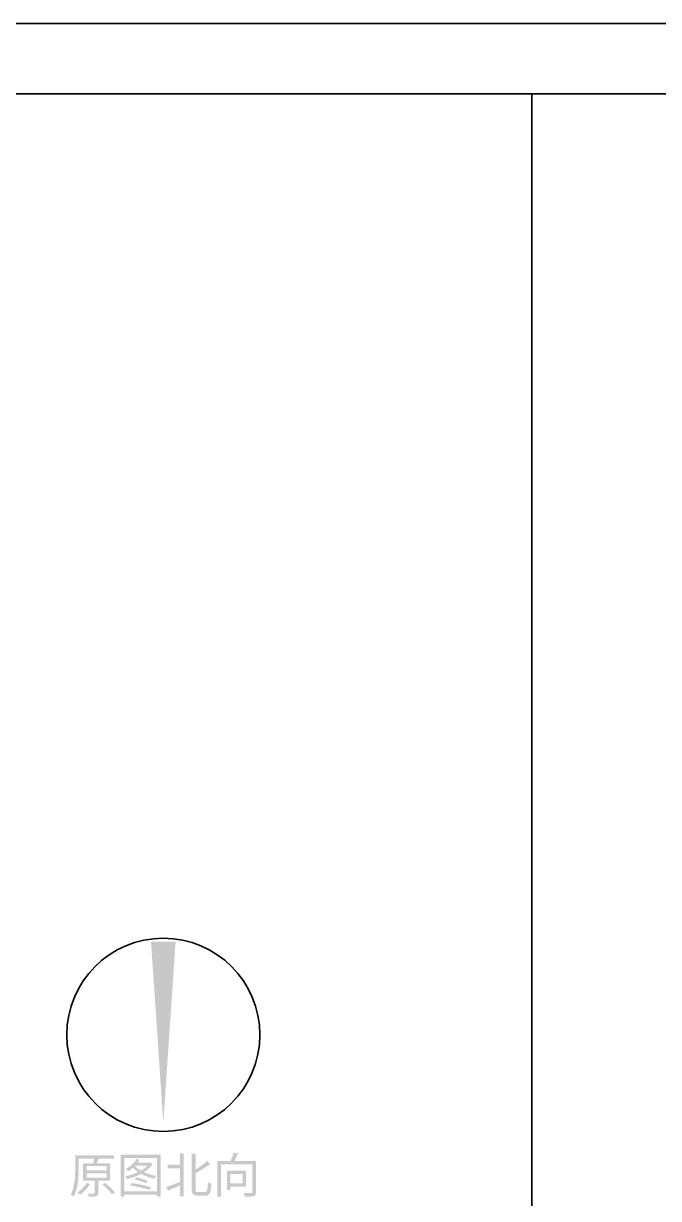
# Model space of a CAD drawing. Header units: millimetres. Extents: x -4600 to 229000, y -4300 to 19460.
# Drawn here: x 134504 to 138121, y 12768 to 19460 of the extents above; entities that cross this region are included whole.
import ezdxf

# ---------------------------------------------------------------- set-up
doc = ezdxf.new("R2010")
doc.units = ezdxf.units.MM
doc.header["$LTSCALE"] = 100
doc.layers.add('A-SHEET', color=7, linetype='Continuous', lineweight=35)
doc.layers.add('A-TEXT', color=7, linetype='Continuous', lineweight=18)

# ---------------------------------------------------------------- blocks, each defined once
blk = doc.blocks.new('A04_SHEET')
at = {"layer": 'A-SHEET'}
blk.add_hatch(color=256, dxfattribs=at).paths.add_polyline_path([(15230, 14230), (15370, 14230), (15300, 13200)])
at = {"layer": 'A-TEXT'}
h = blk.add_hatch(color=256, dxfattribs=at)
edge = h.paths.add_edge_path()
edge.add_line((14842.7, 12968.6), (14842.7, 12870.1))
edge.add_line((14842.7, 12870.1), (14909.3, 12870.1))
edge.add_line((14909.3, 12870.1), (14909.3, 12800.5))
edge.add_spline(control_points=[(14909.3, 12800.5), (14909.3, 12797.3), (14908.2, 12796.2), (14904.1, 12795.9)], knot_values=[0, 0, 0, 0, 1, 1, 1, 1], degree=3, periodic=0)
edge.add_spline(control_points=[(14904.1, 12795.9), (14900, 12795.9), (14885.8, 12795.9), (14869.7, 12796.2)], knot_values=[0, 0, 0, 0, 1, 1, 1, 1], degree=3, periodic=0)
edge.add_spline(control_points=[(14869.7, 12796.2), (14872.4, 12791), (14875.2, 12783.4), (14876, 12778.2)], knot_values=[0, 0, 0, 0, 1, 1, 1, 1], degree=3, periodic=0)
edge.add_spline(control_points=[(14876, 12778.2), (14897.3, 12778.2), (14910.6, 12778.2), (14918.8, 12781.2), (14927, 12784.2), (14929.2, 12789.6), (14929.2, 12800.3)], knot_values=[0, 0, 0, 0, 1, 1, 1, 2, 2, 2, 2], degree=3, periodic=0)
edge.add_line((14929.2, 12800.3), (14929.2, 12870.1))
edge.add_line((14929.2, 12870.1), (14997.1, 12870.1))
edge.add_line((14997.1, 12870.1), (14997.1, 12968.6))
edge.add_line((14997.1, 12968.6), (14922.1, 12968.6))
edge.add_spline(control_points=[(14922.1, 12968.6), (14924.8, 12976.8), (14927.8, 12986.1), (14930.6, 12995.1)], knot_values=[0, 0, 0, 0, 1, 1, 1, 1], degree=3, periodic=0)
edge.add_line((14930.6, 12995.1), (15019.5, 12995.1))
edge.add_line((15019.5, 12995.1), (15019.5, 13014.2))
edge.add_line((15019.5, 13014.2), (14798, 13014.2))
edge.add_line((14798, 13014.2), (14798, 12935.1))
edge.add_spline(control_points=[(14798, 12935.1), (14798, 12892.2), (14795.8, 12831.9), (14771.8, 12789.1)], knot_values=[0, 0, 0, 0, 1, 1, 1, 1], degree=3, periodic=0)
edge.add_spline(control_points=[(14771.8, 12789.1), (14776.7, 12787.2), (14785.7, 12782), (14789.5, 12778.7)], knot_values=[0, 0, 0, 0, 1, 1, 1, 1], degree=3, periodic=0)
edge.add_spline(control_points=[(14789.5, 12778.7), (14814.6, 12823.5), (14818.1, 12889.8), (14818.1, 12935.1)], knot_values=[0, 0, 0, 0, 1, 1, 1, 1], degree=3, periodic=0)
edge.add_line((14818.1, 12935.1), (14818.1, 12995.1))
edge.add_line((14818.1, 12995.1), (14906.5, 12995.1))
edge.add_spline(control_points=[(14906.5, 12995.1), (14904.9, 12987.2), (14902.7, 12977.1), (14900.3, 12968.6)], knot_values=[0, 0, 0, 0, 1, 1, 1, 1], degree=3, periodic=0)
edge.add_line((14900.3, 12968.6), (14842.7, 12968.6))
edge = h.paths.add_edge_path(flags=0)
edge.add_spline(control_points=[(14863.4, 12856.2), (14850.9, 12835.7), (14830.7, 12815), (14810.2, 12801.9)], knot_values=[0, 0, 0, 0, 1, 1, 1, 1], degree=3, periodic=0)
edge.add_spline(control_points=[(14810.2, 12801.9), (14815.1, 12798.9), (14823.3, 12793.2), (14827.1, 12789.9)], knot_values=[0, 0, 0, 0, 1, 1, 1, 1], degree=3, periodic=0)
edge.add_spline(control_points=[(14827.1, 12789.9), (14847.1, 12804.6), (14868.6, 12827.6), (14883.1, 12850.5)], knot_values=[0, 0, 0, 0, 1, 1, 1, 1], degree=3, periodic=0)
edge.add_line((14883.1, 12850.5), (14863.4, 12856.2))
edge = h.paths.add_edge_path(flags=0)
edge.add_spline(control_points=[(14952.9, 12847.2), (14973.4, 12830.8), (14997.1, 12807.1), (15007.5, 12791)], knot_values=[0, 0, 0, 0, 1, 1, 1, 1], degree=3, periodic=0)
edge.add_line((15007.5, 12791), (15024.4, 12802.2))
edge.add_spline(control_points=[(15024.4, 12802.2), (15013.2, 12818.6), (14989.2, 12841.2), (14968.5, 12857)], knot_values=[0, 0, 0, 0, 1, 1, 1, 1], degree=3, periodic=0)
edge.add_line((14968.5, 12857), (14952.9, 12847.2))
h.paths.add_polyline_path([(14862.9, 12911.9), (14976.4, 12911.9), (14976.4, 12886.5), (14862.9, 12886.5), (14862.9, 12911.9)], flags=0)
h.paths.add_polyline_path([(14862.9, 12952.3), (14976.4, 12952.3), (14976.4, 12927.4), (14862.9, 12927.4), (14862.9, 12952.3)], flags=0)
h = blk.add_hatch(color=256, dxfattribs=at)
h.paths.add_polyline_path([(15058, 13017.2), (15058, 12778.2), (15077.6, 12778.2), (15077.6, 12789.6), (15264.8, 12789.6), (15264.8, 12778.2), (15285.3, 12778.2), (15285.3, 13017.2), (15058, 13017.2)])
h.paths.add_polyline_path([(15077.6, 12807.9), (15077.6, 12998.6), (15264.8, 12998.6), (15264.8, 12807.9), (15077.6, 12807.9)], flags=0)
edge = h.paths.add_edge_path(flags=0)
edge.add_spline(control_points=[(15148, 12993.2), (15134.4, 12970.8), (15110.9, 12949.5), (15087.4, 12935.6)], knot_values=[0, 0, 0, 0, 1, 1, 1, 1], degree=3, periodic=0)
edge.add_spline(control_points=[(15087.4, 12935.6), (15091.8, 12932.9), (15098.9, 12926.6), (15101.9, 12923.3)], knot_values=[0, 0, 0, 0, 1, 1, 1, 1], degree=3, periodic=0)
edge.add_spline(control_points=[(15101.9, 12923.3), (15110.1, 12928.8), (15118.6, 12935.3), (15127, 12942.7)], knot_values=[0, 0, 0, 0, 1, 1, 1, 1], degree=3, periodic=0)
edge.add_spline(control_points=[(15127, 12942.7), (15135.2, 12934), (15145.3, 12925.8), (15156.2, 12918.4)], knot_values=[0, 0, 0, 0, 1, 1, 1, 1], degree=3, periodic=0)
edge.add_spline(control_points=[(15156.2, 12918.4), (15133, 12907.5), (15106.8, 12899.3), (15082.5, 12894.4)], knot_values=[0, 0, 0, 0, 1, 1, 1, 1], degree=3, periodic=0)
edge.add_spline(control_points=[(15082.5, 12894.4), (15086.1, 12890.6), (15090.5, 12882.7), (15092.4, 12877.8)], knot_values=[0, 0, 0, 0, 1, 1, 1, 1], degree=3, periodic=0)
edge.add_spline(control_points=[(15092.4, 12877.8), (15119.1, 12884), (15147.7, 12894.1), (15173.7, 12908)], knot_values=[0, 0, 0, 0, 1, 1, 1, 1], degree=3, periodic=0)
edge.add_spline(control_points=[(15173.7, 12908), (15196.3, 12895.8), (15222.2, 12886.5), (15248.2, 12880.8)], knot_values=[0, 0, 0, 0, 1, 1, 1, 1], degree=3, periodic=0)
edge.add_spline(control_points=[(15248.2, 12880.8), (15250.6, 12885.7), (15255.8, 12892.8), (15259.6, 12896.3)], knot_values=[0, 0, 0, 0, 1, 1, 1, 1], degree=3, periodic=0)
edge.add_spline(control_points=[(15259.6, 12896.3), (15235.6, 12900.7), (15211.6, 12908), (15190.3, 12917.9)], knot_values=[0, 0, 0, 0, 1, 1, 1, 1], degree=3, periodic=0)
edge.add_spline(control_points=[(15190.3, 12917.9), (15210.8, 12931.2), (15228, 12946.8), (15239.4, 12965.3)], knot_values=[0, 0, 0, 0, 1, 1, 1, 1], degree=3, periodic=0)
edge.add_line((15239.4, 12965.3), (15227.7, 12972.2))
edge.add_line((15227.7, 12972.2), (15224.7, 12971.4))
edge.add_line((15224.7, 12971.4), (15154, 12971.4))
edge.add_spline(control_points=[(15154, 12971.4), (15158.1, 12976.5), (15161.9, 12981.7), (15165.2, 12987.2)], knot_values=[0, 0, 0, 0, 1, 1, 1, 1], degree=3, periodic=0)
edge.add_line((15165.2, 12987.2), (15148, 12993.2))
edge = h.paths.add_edge_path(flags=0)
edge.add_line((15138.2, 12953.6), (15140.1, 12955.5))
edge.add_line((15140.1, 12955.5), (15210.8, 12955.5))
edge.add_spline(control_points=[(15210.8, 12955.5), (15201, 12944.9), (15187.9, 12935.3), (15173.1, 12926.9)], knot_values=[0, 0, 0, 0, 1, 1, 1, 1], degree=3, periodic=0)
edge.add_spline(control_points=[(15173.1, 12926.9), (15159.2, 12934.8), (15147.2, 12943.8), (15138.2, 12953.6)], knot_values=[0, 0, 0, 0, 1, 1, 1, 1], degree=3, periodic=0)
edge = h.paths.add_edge_path(flags=0)
edge.add_spline(control_points=[(15110.1, 12841.5), (15147.7, 12836.8), (15195, 12825.9), (15221.1, 12816.6)], knot_values=[0, 0, 0, 0, 1, 1, 1, 1], degree=3, periodic=0)
edge.add_line((15221.1, 12816.6), (15230.2, 12831.9))
edge.add_spline(control_points=[(15230.2, 12831.9), (15203.7, 12840.7), (15156.5, 12851.3), (15119.6, 12855.4)], knot_values=[0, 0, 0, 0, 1, 1, 1, 1], degree=3, periodic=0)
edge.add_line((15119.6, 12855.4), (15110.1, 12841.5))
edge = h.paths.add_edge_path(flags=0)
edge.add_spline(control_points=[(15137.4, 12876.1), (15159.2, 12871.5), (15187, 12861.9), (15202.3, 12854.3)], knot_values=[0, 0, 0, 0, 1, 1, 1, 1], degree=3, periodic=0)
edge.add_line((15202.3, 12854.3), (15210.8, 12868.2))
edge.add_spline(control_points=[(15210.8, 12868.2), (15195.5, 12875.3), (15167.9, 12884.3), (15146.1, 12888.7)], knot_values=[0, 0, 0, 0, 1, 1, 1, 1], degree=3, periodic=0)
edge.add_line((15146.1, 12888.7), (15137.4, 12876.1))
h = blk.add_hatch(color=256, dxfattribs=at)
edge = h.paths.add_edge_path()
edge.add_line((15317.2, 12833.3), (15326.5, 12813.1))
edge.add_spline(control_points=[(15326.5, 12813.1), (15346.4, 12821.3), (15371.2, 12831.7), (15395.8, 12842.3)], knot_values=[0, 0, 0, 0, 1, 1, 1, 1], degree=3, periodic=0)
edge.add_line((15395.8, 12842.3), (15395.8, 12780.6))
edge.add_line((15395.8, 12780.6), (15416.5, 12780.6))
edge.add_line((15416.5, 12780.6), (15416.5, 13024.3))
edge.add_line((15416.5, 13024.3), (15395.8, 13024.3))
edge.add_line((15395.8, 13024.3), (15395.8, 12959.9))
edge.add_line((15395.8, 12959.9), (15325.4, 12959.9))
edge.add_line((15325.4, 12959.9), (15325.4, 12939.4))
edge.add_line((15325.4, 12939.4), (15395.8, 12939.4))
edge.add_line((15395.8, 12939.4), (15395.8, 12862.8))
edge.add_spline(control_points=[(15395.8, 12862.8), (15366.3, 12851.6), (15337.1, 12840.1), (15317.2, 12833.3)], knot_values=[0, 0, 0, 0, 1, 1, 1, 1], degree=3, periodic=0)
h = blk.add_hatch(color=256, dxfattribs=at)
edge = h.paths.add_edge_path()
edge.add_spline(control_points=[(15551, 12982.3), (15534.4, 12966.7), (15508.7, 12948.4), (15483.4, 12933.2)], knot_values=[0, 0, 0, 0, 1, 1, 1, 1], degree=3, periodic=0)
edge.add_line((15483.4, 12933.2), (15483.4, 13024))
edge.add_line((15483.4, 13024), (15462.1, 13024))
edge.add_line((15462.1, 13024), (15462.1, 12821.8))
edge.add_spline(control_points=[(15462.1, 12821.8), (15462.1, 12792.6), (15469.7, 12784.4), (15495.4, 12784.4), (15500.8, 12784.4), (15533.6, 12784.4), (15539.3, 12784.4), (15566, 12784.4), (15571.5, 12802.2), (15573.7, 12851.8)], knot_values=[0, 0, 0, 0, 1, 1, 1, 2, 2, 2, 3, 3, 3, 3], degree=3, periodic=0)
edge.add_spline(control_points=[(15573.7, 12851.8), (15567.9, 12853.2), (15559.5, 12857.3), (15554.3, 12861.7)], knot_values=[0, 0, 0, 0, 1, 1, 1, 1], degree=3, periodic=0)
edge.add_spline(control_points=[(15554.3, 12861.7), (15552.4, 12816.4), (15550.5, 12804.4), (15537.7, 12804.4), (15530.6, 12804.4), (15503.3, 12804.4), (15497.5, 12804.4), (15485.5, 12804.4), (15483.4, 12807.1), (15483.4, 12821.6)], knot_values=[0, 0, 0, 0, 1, 1, 1, 2, 2, 2, 3, 3, 3, 3], degree=3, periodic=0)
edge.add_line((15483.4, 12821.6), (15483.4, 12911.9))
edge.add_spline(control_points=[(15483.4, 12911.9), (15512.3, 12928), (15543.4, 12946.5), (15566.3, 12964.3)], knot_values=[0, 0, 0, 0, 1, 1, 1, 1], degree=3, periodic=0)
edge.add_line((15566.3, 12964.3), (15551, 12982.3))
h = blk.add_hatch(color=256, dxfattribs=at)
edge = h.paths.add_edge_path()
edge.add_spline(control_points=[(15700.3, 13029.7), (15696.5, 13015.8), (15689.6, 12996.7), (15682.8, 12982)], knot_values=[0, 0, 0, 0, 1, 1, 1, 1], degree=3, periodic=0)
edge.add_line((15682.8, 12982), (15607.8, 12982))
edge.add_line((15607.8, 12982), (15607.8, 12778.2))
edge.add_line((15607.8, 12778.2), (15628, 12778.2))
edge.add_line((15628, 12778.2), (15628, 12962.1))
edge.add_line((15628, 12962.1), (15807.8, 12962.1))
edge.add_line((15807.8, 12962.1), (15807.8, 12805.5))
edge.add_spline(control_points=[(15807.8, 12805.5), (15807.8, 12800.5), (15806.1, 12798.9), (15800.7, 12798.9)], knot_values=[0, 0, 0, 0, 1, 1, 1, 1], degree=3, periodic=0)
edge.add_spline(control_points=[(15800.7, 12798.9), (15795, 12798.6), (15776.1, 12798.4), (15756.5, 12799.5)], knot_values=[0, 0, 0, 0, 1, 1, 1, 1], degree=3, periodic=0)
edge.add_spline(control_points=[(15756.5, 12799.5), (15759.5, 12793.5), (15762.5, 12783.9), (15763.6, 12778.2)], knot_values=[0, 0, 0, 0, 1, 1, 1, 1], degree=3, periodic=0)
edge.add_spline(control_points=[(15763.6, 12778.2), (15788.7, 12778.2), (15805.6, 12778.4), (15815.4, 12781.7)], knot_values=[0, 0, 0, 0, 1, 1, 1, 1], degree=3, periodic=0)
edge.add_spline(control_points=[(15815.4, 12781.7), (15825, 12785.3), (15828.2, 12791.8), (15828.2, 12805.5)], knot_values=[0, 0, 0, 0, 1, 1, 1, 1], degree=3, periodic=0)
edge.add_line((15828.2, 12805.5), (15828.2, 12982))
edge.add_line((15828.2, 12982), (15705.5, 12982))
edge.add_spline(control_points=[(15705.5, 12982), (15712.3, 12995.1), (15719.6, 13010.9), (15725.6, 13025.6)], knot_values=[0, 0, 0, 0, 1, 1, 1, 1], degree=3, periodic=0)
edge.add_line((15725.6, 13025.6), (15700.3, 13029.7))
h.paths.add_polyline_path([(15663.7, 12925.8), (15663.7, 12815.8), (15682.5, 12815.8), (15682.5, 12835.5), (15770.7, 12835.5), (15770.7, 12925.8), (15663.7, 12925.8)], flags=0)
h.paths.add_polyline_path([(15682.5, 12907.5), (15751.6, 12907.5), (15751.6, 12854), (15682.5, 12854), (15682.5, 12907.5)], flags=0)
at = {"layer": 'A-SHEET'}
blk.add_line((17400, -3900), (17400, 19060), dxfattribs=at)
for points in [[(-4600, -4300), (29000, -4300), (29000, 19460), (-4600, 19460)], [(-4200, -3900), (28600, -3900), (28600, 19060), (-4200, 19060)]]:
    blk.add_lwpolyline(points, close=True, dxfattribs=at)
blk.add_circle((15300, 13700), 550, dxfattribs=at)

msp = doc.modelspace()

# ---------------------------------------------------------------- block references
msp.add_blockref('A04_SHEET', (120000, 0))

doc.saveas('drawing.dxf')
